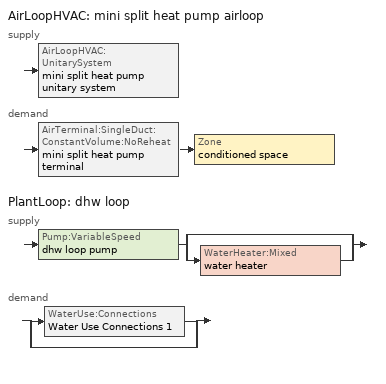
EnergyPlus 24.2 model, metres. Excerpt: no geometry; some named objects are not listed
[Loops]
AirLoopHVAC 'mini split heat pump airloop'
 supply: AirLoopHVAC:UnitarySystem 'mini split heat pump unitary system'
 demand: AirTerminal:SingleDuct:ConstantVolume:NoReheat 'mini split heat pump terminal' > Zone 'conditioned space'
PlantLoop 'dhw loop'
 supply: Pump:VariableSpeed 'dhw loop pump' > split
  | bypass
  | WaterHeater:Mixed 'water heater'
 demand: split
  | WaterUse:Connections 'Water Use Connections 1'
  | bypass
[ZoneControl:Thermostat]
conditioned space Thermostat: Zone or ZoneList=conditioned space; Control Type Schedule=conditioned space Thermostat Schedule; Control 1=conditioned space temperature setpoint; Temperature Difference Between Cutout And Setpoint {deltaC}=0
[ThermostatSetpoint:DualSetpoint]
conditioned space temperature setpoint: Heating Setpoint Temperature Schedule=heating setpoint; Cooling Setpoint Temperature Schedule=cooling setpoint
[AirLoopHVAC:UnitarySystem] Control Type=Load; Controlling Zone or Thermostat Location=conditioned space; Dehumidification Control Type=None; Availability Schedule=Always On Discrete; Fan Placement=BlowThrough; DX Heating Coil Sizing Ratio=1; Use DOAS DX Cooling Coil=No; Minimum Supply Air Temperature {C}=2; Latent Load Control=SensibleOnlyLoadControl; Heating Supply Air Flow Rate Method=SupplyAirFlowRate; No Load Supply Air Flow Rate Method=SupplyAirFlowRate; No Load Supply Air Flow Rate {m3/s}=0; No Load Supply Air Flow Rate Control Set To Low Speed=Yes; Maximum Supply Air Temperature {C}=48.8889; Maximum Outdoor Dry-Bulb Temperature for Supplemental Heater Operation {C}=21; Ancillary On-Cycle Electric Power {W}=0; Ancillary Off-Cycle Electric Power {W}=0
Name | Supply Fan | Supply Air Fan Operating Mode Schedule | Heating Coil | Cooling Supply Air Flow Rate Method | Heating Supply Air Flow Rate {m3/s} | Cooling Coil | Cooling Supply Air Flow Rate {m3/s} | Design Specification Multispeed Object
unit heater unitary system | unit heater supply fan | unit heater auto fan schedule | unit heater htg coil | None | 0.00141584
mini split heat pump unitary system | mini split heat pump supply fan | mini split heat pump auto fan schedule | mini split heat pump htg coil | SupplyAirFlowRate | 0.284584 | mini split heat pump clg coil | 0.284584 | Unitary System Performance Multispeed 1
[Fan:SystemModel] Availability Schedule=Always On Discrete; Speed Control Method=Discrete; Electric Power Minimum Flow Rate Fraction=0.2; Design Pressure Rise {Pa}=500; Motor Efficiency=1; Motor In Air Stream Fraction=1; Design Electric Power Consumption {W}=Autosize; Design Power Sizing Method=PowerPerFlow; Electric Power Per Unit Flow Rate Per Unit Pressure {W/((m3/s)-Pa)}=1.66667; Fan Total Efficiency=0.7; Motor Loss Radiative Fraction=0
Name | Design Maximum Air Flow Rate {m3/s} | Electric Power Per Unit Flow Rate {W/(m3/s)} | Number of Speeds | Speed Flow Fraction 1 | Speed Electric Power Fraction 1 | Speed Flow Fraction 2 | Speed Electric Power Fraction 2 | Speed Flow Fraction 3 | Speed Electric Power Fraction 3 | Speed Flow Fraction 4 | Speed Electric Power Fraction 4
unit heater supply fan | 0.00141584 | 28251.7 | 1 | 1 | 1
mini split heat pump supply fan | 0.350473 | 148.322 | 4 | 0.20706 | 0.00888 | 0.252 | 0.016 | 0.812 | 0.53539 | 1 | 1
[Coil:Heating:Fuel]
unit heater htg coil: Availability Schedule=Always On Discrete; Fuel Type=OtherFuel1; Burner Efficiency=0.3; Nominal Capacity {W}=0.293071; On Cycle Parasitic Electric Load {W}=0; Off Cycle Parasitic Fuel Load {W}=0
[ZoneHVAC:Baseboard:Convective:Electric]
electric baseboard: Availability Schedule=Always On Discrete; Heating Design Capacity {W}=7241.79; Efficiency=1
[AirTerminal:SingleDuct:ConstantVolume:NoReheat]
mini split heat pump terminal: Availability Schedule=Always On Discrete; Maximum Air Flow Rate {m3/s}=0.284584
[Zone equipment]
conditioned space: unit heater unitary system, electric baseboard, mini split heat pump terminal
[AirLoopHVAC]
mini split heat pump airloop: Design Supply Air Flow Rate {m3/s}=0.284584; Design Return Air Flow Fraction of Supply Air Flow=1
[Sizing:System]
mini split heat pump airloop: Type of Load to Size On=Sensible; Design Outdoor Air Flow Rate {m3/s}=Autosize; Central Heating Maximum System Air Flow Ratio=0.3; Preheat Design Temperature {C}=7; Preheat Design Humidity Ratio {kgWater/kgDryAir}=0.008; Precool Design Temperature {C}=12.8; Precool Design Humidity Ratio {kgWater/kgDryAir}=0.008; Central Cooling Design Supply Air Temperature {C}=12.8; Central Heating Design Supply Air Temperature {C}=16.7; Type of Zone Sum to Use=NonCoincident; 100% Outdoor Air in Cooling=Yes; 100% Outdoor Air in Heating=Yes; Central Cooling Design Supply Air Humidity Ratio {kgWater/kgDryAir}=0.0085; Central Heating Design Supply Air Humidity Ratio {kgWater/kgDryAir}=0.008; Cooling Supply Air Flow Rate Method=DesignDay; Cooling Supply Air Flow Rate {m3/s}=0; Cooling Supply Air Flow Rate Per Floor Area {m3/s-m2}=0.00996765; Cooling Fraction of Autosized Cooling Supply Air Flow Rate=1; Cooling Supply Air Flow Rate Per Unit Cooling Capacity {m3/s-W}=3.94755e-05; Heating Supply Air Flow Rate Method=DesignDay; Heating Supply Air Flow Rate {m3/s}=0; Heating Supply Air Flow Rate Per Floor Area {m3/s-m2}=0.00996765; Heating Fraction of Autosized Heating Supply Air Flow Rate=1; Heating Fraction of Autosized Cooling Supply Air Flow Rate=1; Heating Supply Air Flow Rate Per Unit Heating Capacity {m3/s-W}=3.15882e-05; System Outdoor Air Method=ZoneSum; Zone Maximum Outdoor Air Fraction=1; Cooling Design Capacity Method=CoolingDesignCapacity; Cooling Design Capacity {W}=Autosize; Cooling Design Capacity Per Floor Area {W/m2}=234.7; Fraction of Autosized Cooling Design Capacity=1; Heating Design Capacity Method=HeatingDesignCapacity; Heating Design Capacity {W}=Autosize; Heating Design Capacity Per Floor Area {W/m2}=157; Fraction of Autosized Heating Design Capacity=1; Central Cooling Capacity Control Method=OnOff; Occupant Diversity=Autosize
[AvailabilityManager:Scheduled]
mini split heat pump airloop Availability Manager: Schedule=Always On Discrete
[Coil:Heating:DX:MultiSpeed]
mini split heat pump htg coil: Availability Schedule=Always On Discrete; Minimum Outdoor Dry-Bulb Temperature for Compressor Operation {C}=-28.8889; Crankcase Heater Capacity {W}=50; Maximum Outdoor Dry-Bulb Temperature for Crankcase Heater Operation {C}=10; Defrost Energy Input Ratio Function of Temperature Curve=Defrosteir; Maximum Outdoor Dry-Bulb Temperature for Defrost Operation {C}=4.44444; Defrost Strategy=ReverseCycle; Defrost Control=Timed; Defrost Time Period Fraction=0.058333; Resistive Defrost Heater Capacity {W}=AutoSize; Apply Part Load Fraction to Speeds Greater than 1=No; Fuel Type=Electricity; Region number for Calculating HSPF=4; Number of Speeds=2; Speed Gross Rated Heating Capacity 1 {W}=1644; Speed Gross Rated Heating COP 1 {W/W}=5.07554; Speed Rated Air Flow Rate 1 {m3/s}=0.0882919; Speed Rated Supply Air Fan Power Per Volume Flow Rate 2017 1 {W/(m3/s)}=773.3; Speed Rated Supply Air Fan Power Per Volume Flow Rate 2023 1 {W/(m3/s)}=934.4; Speed Heating Capacity Function of Temperature Curve Name 1=Heat-CAP-fT1; Speed Heating Capacity Function of Flow Fraction Curve Name 1=Heat-CAP-fFF1; Speed Energy Input Ratio Function of Temperature Curve Name 1=Heat-EIR-fT1; Speed Energy Input Ratio Function of Flow Fraction Curve Name 1=Heat-EIR-fFF1; Speed Part Load Fraction Correlation Curve Name 1=Heat-PLF-fPLR1; Speed Rated Waste Heat Fraction of Power Input 1=0.2; Speed Waste Heat Function of Temperature Curve Name 1=ConstantBiquadratic 1; Speed Gross Rated Heating Capacity 2 {W}=6475.14; Speed Gross Rated Heating COP 2 {W/W}=3.73142; Speed Rated Air Flow Rate 2 {m3/s}=0.350364; Speed Rated Supply Air Fan Power Per Volume Flow Rate 2017 2 {W/(m3/s)}=773.3; Speed Rated Supply Air Fan Power Per Volume Flow Rate 2023 2 {W/(m3/s)}=934.4; Speed Heating Capacity Function of Temperature Curve Name 2=Heat-CAP-fT2; Speed Heating Capacity Function of Flow Fraction Curve Name 2=Heat-CAP-fFF2; Speed Energy Input Ratio Function of Temperature Curve Name 2=Heat-EIR-fT2; Speed Energy Input Ratio Function of Flow Fraction Curve Name 2=Heat-EIR-fFF2; Speed Part Load Fraction Correlation Curve Name 2=Heat-PLF-fPLR2; Speed Rated Waste Heat Fraction of Power Input 2=0.2; Speed Waste Heat Function of Temperature Curve Name 2=ConstantBiquadratic 1
[Coil:Cooling:DX:MultiSpeed]
mini split heat pump clg coil: Availability Schedule=Always On Discrete; Condenser Type=AirCooled; Minimum Outdoor Dry-Bulb Temperature for Compressor Operation {C}=-25; Apply Part Load Fraction to Speeds Greater than 1=No; Apply Latent Degradation to Speeds Greater than 1=No; Crankcase Heater Capacity {W}=50; Maximum Outdoor Dry-Bulb Temperature for Crankcase Heater Operation {C}=10; Basin Heater Capacity {W/K}=0; Basin Heater Setpoint Temperature {C}=2; Fuel Type=Electricity; Number of Speeds=2; Speed Gross Rated Total Cooling Capacity 1 {W}=1351.96; Speed Gross Rated Sensible Heat Ratio 1=0.806404; Speed Gross Rated Cooling COP 1 {W/W}=4.81333; Speed Rated Air Flow Rate 1 {m3/s}=0.0725462; Speed Rated Evaporator Fan Power Per Volume Flow Rate 2017 1 {W/(m3/s)}=773.3; Speed Rated Evaporator Fan Power Per Volume Flow Rate 2023 1 {W/(m3/s)}=934.4; Speed Total Cooling Capacity Function of Temperature Curve Name 1=Cool-CAP-fT1; Speed Total Cooling Capacity Function of Flow Fraction Curve Name 1=Cool-CAP-fFF1; Speed Energy Input Ratio Function of Temperature Curve Name 1=Cool-EIR-fT1; Speed Energy Input Ratio Function of Flow Fraction Curve Name 1=Cool-EIR-fFF1; Speed Part Load Fraction Correlation Curve Name 1=Cool-PLF-fPLR1; Speed Nominal Time for Condensate Removal to Begin 1 {s}=1000; Speed Ratio of Initial Moisture Evaporation Rate and Steady State Latent Capacity 1=1.5; Speed Maximum Cycling Rate 1 {cycles/hr}=3; Speed Latent Capacity Time Constant 1 {s}=45; Speed Rated Waste Heat Fraction of Power Input 1=0.2; Speed Waste Heat Function of Temperature Curve Name 1=ConstantBiquadratic; Speed Evaporative Condenser Effectiveness 1=0.9; Speed Evaporative Condenser Air Flow Rate 1 {m3/s}=AutoSize; Speed Rated Evaporative Condenser Pump Power Consumption 1 {W}=AutoSize; Speed Gross Rated Total Cooling Capacity 2 {W}=5327.81; Speed Gross Rated Sensible Heat Ratio 2=0.759942; Speed Gross Rated Cooling COP 2 {W/W}=3.40745; Speed Rated Air Flow Rate 2 {m3/s}=0.284495; Speed Rated Evaporator Fan Power Per Volume Flow Rate 2017 2 {W/(m3/s)}=773.3; Speed Rated Evaporator Fan Power Per Volume Flow Rate 2023 2 {W/(m3/s)}=934.4; Speed Total Cooling Capacity Function of Temperature Curve Name 2=Cool-CAP-fT2; Speed Total Cooling Capacity Function of Flow Fraction Curve Name 2=Cool-CAP-fFF2; Speed Energy Input Ratio Function of Temperature Curve Name 2=Cool-EIR-fT2; Speed Energy Input Ratio Function of Flow Fraction Curve Name 2=Cool-EIR-fFF2; Speed Part Load Fraction Correlation Curve Name 2=Cool-PLF-fPLR2; Speed Nominal Time for Condensate Removal to Begin 2 {s}=1000; Speed Ratio of Initial Moisture Evaporation Rate and Steady State Latent Capacity 2=1.5; Speed Maximum Cycling Rate 2 {cycles/hr}=3; Speed Latent Capacity Time Constant 2 {s}=45; Speed Rated Waste Heat Fraction of Power Input 2=0.2; Speed Waste Heat Function of Temperature Curve Name 2=ConstantBiquadratic; Speed Evaporative Condenser Effectiveness 2=0.9; Speed Evaporative Condenser Air Flow Rate 2 {m3/s}=AutoSize; Speed Rated Evaporative Condenser Pump Power Consumption 2 {W}=AutoSize
[UnitarySystemPerformance:Multispeed]
Unitary System Performance Multispeed 1: Number of Speeds for Heating=2; Number of Speeds for Cooling=2; Single Mode Operation=No; No Load Supply Air Flow Rate Ratio=1; Heating Speed Supply Air Flow Ratio 1=0.310345; Cooling Speed Supply Air Flow Ratio 1=0.255; Heating Speed Supply Air Flow Ratio 2=1.23153; Cooling Speed Supply Air Flow Ratio 2=1
[PlantLoop]
dhw loop: Fluid Type=Water; Plant Equipment Operation Scheme=dhw loop Operation Schemes; Maximum Loop Temperature {C}=100; Minimum Loop Temperature {C}=0; Maximum Loop Flow Rate {m3/s}=0.01; Minimum Loop Flow Rate {m3/s}=0; Plant Loop Volume {m3}=0.003; Load Distribution Scheme=Optimal; Plant Loop Demand Calculation Scheme=SingleSetpoint; Common Pipe Simulation=None
[Sizing:Plant]
dhw loop: Loop Type=Heating; Design Loop Exit Temperature {C}=56; Loop Design Temperature Difference {deltaC}=5.55556; Sizing Option=NonCoincident; Zone Timesteps in Averaging Window=1; Coincident Sizing Factor Mode=None
[Pump:VariableSpeed]
dhw loop pump: Design Maximum Flow Rate {m3/s}=0.01; Design Pump Head {Pa}=1; Design Power Consumption {W}=0; Motor Efficiency=0.85; Fraction of Motor Inefficiencies to Fluid Stream=0; Coefficient 1 of the Part Load Performance Curve=0; Coefficient 2 of the Part Load Performance Curve=1; Coefficient 3 of the Part Load Performance Curve=0; Coefficient 4 of the Part Load Performance Curve=0; Design Minimum Flow Rate {m3/s}=0; Pump Control Type=Intermittent; Skin Loss Radiative Fraction=0.5; Design Power Sizing Method=PowerPerFlowPerPressure; Design Electric Power per Unit Flow Rate {W/(m3/s)}=348701.1; Design Shaft Power per Unit Flow Rate per Unit Head {W/((m3/s)-Pa)}=1.28205; Design Minimum Flow Rate Fraction=0
[WaterHeater:Mixed]
water heater: Tank Volume {m3}=0.170344; Setpoint Temperature Schedule=water heater setpoint; Deadband Temperature Difference {deltaC}=2; Maximum Temperature Limit {C}=99; Heater Control Type=Cycle; Heater Maximum Capacity {W}=5500.06; Heater Minimum Capacity {W}=0; Heater Ignition Minimum Flow Rate {m3/s}=0; Heater Ignition Delay {s}=0; Heater Fuel Type=Electricity; Heater Thermal Efficiency=1; Off Cycle Parasitic Fuel Consumption Rate {W}=0; Off Cycle Parasitic Fuel Type=Electricity; Off Cycle Parasitic Heat Fraction to Tank=0; On Cycle Parasitic Fuel Consumption Rate {W}=0; On Cycle Parasitic Fuel Type=Electricity; On Cycle Parasitic Heat Fraction to Tank=0; Ambient Temperature Indicator=Zone; Ambient Temperature Zone=conditioned space; Off Cycle Loss Coefficient to Ambient Temperature {W/K}=2.93714; Off Cycle Loss Fraction to Zone=1; On Cycle Loss Coefficient to Ambient Temperature {W/K}=2.93714; On Cycle Loss Fraction to Zone=1; Use Side Effectiveness=1; Source Side Effectiveness=1; Use Side Design Flow Rate {m3/s}=Autosize; Source Side Design Flow Rate {m3/s}=Autosize; Indirect Water Heating Recovery Time {hr}=1.5; Source Side Flow Control Mode=IndirectHeatPrimarySetpoint
[WaterHeater:Sizing]
water heater: Design Mode=PeakDraw; Time Storage Can Meet Peak Draw {hr}=0.538503; Time for Tank Recovery {hr}=0; Nominal Tank Volume for Autosizing Plant Connections {m3}=1
[SetpointManager:Scheduled]
Setpoint Manager Scheduled 1: Control Variable=Temperature; Schedule=dhw temp
[WaterUse:Connections]
Water Use Connections 1: Drain Water Heat Exchanger Type=None; Drain Water Heat Exchanger Destination=Plant; Water Use Equipment Name 1=dhw fixtures; Water Use Equipment Name 2=dhw distribution waste; Water Use Equipment Name 3=clothes washer; Water Use Equipment Name 4=dishwasher
[WaterUse:Equipment]
Name | Peak Flow Rate {m3/s} | Flow Rate Fraction Schedule | Target Temperature Schedule
dhw fixtures | 9.61811e-07 | dhw fixtures schedule | mixed water temperature schedule
dhw distribution waste | 2.9158e-07 | dhw fixtures schedule | mixed water temperature schedule
clothes washer | 9.69919e-07 | clothes washer schedule
dishwasher | 2.90872e-07 | dishwasher schedule
[PlantEquipmentOperationSchemes]
dhw loop Operation Schemes: Control Scheme Object Type 1=PlantEquipmentOperation:HeatingLoad; Control Scheme Name 1=dhw loop Heating Operation Scheme; Control Scheme Schedule Name 1=Always On Discrete
[PlantEquipmentOperation:HeatingLoad]
dhw loop Heating Operation Scheme: Load Range Lower Limit 1 {W}=0; Load Range Upper Limit 1 {W}=1000000000; Range Equipment List Name 1=dhw loop Heating Equipment List
[PlantEquipmentList]
dhw loop Heating Equipment List: WaterHeater:Mixed, water heater
[EnergyManagementSystem:GlobalVariable]
infil_program_Qfan
infil_program_Qinf
mini_split_heat_pump_airloop_Fan_RTF
natural_vent_program_Qnv
natural_vent_program_Qwhf
[EnergyManagementSystem:InternalVariable]
mini_split_heat_pump_airloop_max_sup_fan_mfr: Internal Data Index Key=mini split heat pump supply fan; Internal Data Type=Fan Maximum Mass Flow Rate
[EnergyManagementSystem:Sensor]
Name | Output:Variable or Output:Meter Index Key | Output:Variable or Output:Meter
airflow_gain | infil flow | Infiltration Sensible Heat Gain Energy
airflow_gain_1 | natural vent flow | Infiltration Sensible Heat Gain Energy
airflow_gain_2 | whole house fan flow | Infiltration Sensible Heat Gain Energy
airflow_loss | infil flow | Infiltration Sensible Heat Loss Energy
airflow_loss_1 | natural vent flow | Infiltration Sensible Heat Loss Energy
airflow_loss_2 | whole house fan flow | Infiltration Sensible Heat Loss Energy
clg_load_cond |  | Cooling:EnergyTransfer:Zone:CONDITIONED SPACE
clg_sp_s; clg_sp_s_1 | cooling setpoint | Schedule Value
clothes_dryer_exhaust_0_sch_s | clothes dryer exhaust 0 schedule | Schedule Value
conditioned_space_clg_unmet_s | conditioned space | Zone Cooling Setpoint Not Met Time
conditioned_space_htg_unmet_s | conditioned space | Zone Heating Setpoint Not Met Time
cool_season | cooling season schedule | Schedule Value
dhw_loss | water heater | Water Heater Heat Loss Energy
dhw_rtf | water heater | Water Heater Runtime Fraction
fridge_tin_s; tin_s; tin_s_1 | conditioned space | Zone Mean Air Temperature
htg_load_cond |  | Heating:EnergyTransfer:Zone:CONDITIONED SPACE
htg_sp_s; htg_sp_s_1 | heating setpoint | Schedule Value
ig_ee_conv | clothes dryer | Electric Equipment Convective Heating Energy
ig_ee_conv_1 | clothes washer | Electric Equipment Convective Heating Energy
ig_ee_conv_2 | cooking range | Electric Equipment Convective Heating Energy
ig_ee_conv_3 | dishwasher | Electric Equipment Convective Heating Energy
ig_ee_conv_4 | fridge | Electric Equipment Convective Heating Energy
ig_ee_conv_5 | misc plug loads | Electric Equipment Convective Heating Energy
ig_ee_conv_6 | whole house fan | Electric Equipment Convective Heating Energy
ig_ee_rad | clothes dryer | Electric Equipment Radiant Heating Energy
ig_ee_rad_1 | clothes washer | Electric Equipment Radiant Heating Energy
ig_ee_rad_2 | cooking range | Electric Equipment Radiant Heating Energy
ig_ee_rad_3 | dishwasher | Electric Equipment Radiant Heating Energy
ig_ee_rad_4 | fridge | Electric Equipment Radiant Heating Energy
ig_ee_rad_5 | misc plug loads | Electric Equipment Radiant Heating Energy
ig_ee_rad_6 | whole house fan | Electric Equipment Radiant Heating Energy
ig_lgt_conv | interior lighting | Lights Convective Heating Energy
ig_lgt_rad | interior lighting | Lights Radiant Heating Energy
ig_lgt_vis | interior lighting | Lights Visible Radiation Heating Energy
ig_oe_conv | clothes dryer 1 | Other Equipment Convective Heating Energy
ig_oe_conv_1 | cooking range 1 | Other Equipment Convective Heating Energy
ig_oe_conv_2 | general water use latent | Other Equipment Convective Heating Energy
ig_oe_conv_3 | general water use sensible | Other Equipment Convective Heating Energy
ig_oe_conv_4 | water heater energy adjustment1 | Other Equipment Convective Heating Energy
ig_oe_rad | clothes dryer 1 | Other Equipment Radiant Heating Energy
ig_oe_rad_1 | cooking range 1 | Other Equipment Radiant Heating Energy
ig_oe_rad_2 | general water use latent | Other Equipment Radiant Heating Energy
ig_oe_rad_3 | general water use sensible | Other Equipment Radiant Heating Energy
ig_oe_rad_4 | water heater energy adjustment1 | Other Equipment Radiant Heating Energy
ig_ppl_conv | occupants | People Convective Heating Energy
ig_ppl_rad | occupants | People Radiant Heating Energy
im_conv | furniture mass conditioned space 1 | Surface Inside Face Convection Heat Gain Energy
im_conv_1 | partition wall mass | Surface Inside Face Convection Heat Gain Energy
im_ig | furniture mass conditioned space 1 | Surface Inside Face Internal Gains Radiation Heat Gain Energy
im_ig_1 | partition wall mass | Surface Inside Face Internal Gains Radiation Heat Gain Energy
im_lgt | furniture mass conditioned space 1 | Surface Inside Face Lights Radiation Heat Gain Energy
im_lgt_1 | partition wall mass | Surface Inside Face Lights Radiation Heat Gain Energy
im_sol | furniture mass conditioned space 1 | Surface Inside Face Solar Radiation Heat Gain Energy
im_sol_1 | partition wall mass | Surface Inside Face Solar Radiation Heat Gain Energy
im_surf | furniture mass conditioned space 1 | Surface Inside Face Net Surface Thermal Radiation Heat Gain Energy
im_surf_1 | partition wall mass | Surface Inside Face Net Surface Thermal Radiation Heat Gain Energy
mech_vent_bath_fan_0_sch_s | mech vent bath fan 0 schedule | Schedule Value
mech_vent_range_fan_0_sch_s | mech vent range fan 0 schedule | Schedule Value
mini_split_heat_pump_airloop_Fan_RTF_s | mini split heat pump supply fan | Fan Runtime Fraction Speed 1
mini_split_heat_pump_airloop_Fan_RTF_s_1 | mini split heat pump supply fan | Fan Runtime Fraction Speed 2
mini_split_heat_pump_airloop_Fan_RTF_s_2 | mini split heat pump supply fan | Fan Runtime Fraction Speed 3
mini_split_heat_pump_airloop_Fan_RTF_s_3 | mini split heat pump supply fan | Fan Runtime Fraction Speed 4
mini_split_heat_pump_clg_coil_s | mini split heat pump clg coil | Cooling Coil Total Cooling Energy
mini_split_heat_pump_htg_coil_s | mini split heat pump htg coil | Heating Coil Heating Energy
mini_split_heat_pump_supply_fan_s | mini split heat pump supply fan | Fan Electricity Energy
mv_conv | mech vent bath fan 0 | Electric Equipment Convective Heating Energy
mv_conv_1 | mech vent house fan | Electric Equipment Convective Heating Energy
mv_conv_2 | mech vent house fan cfis | Electric Equipment Convective Heating Energy
mv_conv_3 | mech vent range fan 0 | Electric Equipment Convective Heating Energy
mv_conv_4 | mech vent house fan latent load | Other Equipment Convective Heating Energy
mv_conv_5 | mech vent house fan sensible load | Other Equipment Convective Heating Energy
mv_rad | mech vent bath fan 0 | Electric Equipment Radiant Heating Energy
mv_rad_1 | mech vent house fan | Electric Equipment Radiant Heating Energy
mv_rad_2 | mech vent house fan cfis | Electric Equipment Radiant Heating Energy
mv_rad_3 | mech vent range fan 0 | Electric Equipment Radiant Heating Energy
mv_rad_4 | mech vent house fan latent load | Other Equipment Radiant Heating Energy
mv_rad_5 | mech vent house fan sensible load | Other Equipment Radiant Heating Energy
natural_vent_s | natural vent schedule | Schedule Value
out_pb_s |  | Site Outdoor Air Barometric Pressure
out_wt_s |  | Site Outdoor Air Humidity Ratio
site_vw_s |  | Site Wind Speed
ss_back_out | Window1 | Surface Window Shortwave from Zone Back Out Window Heat Transfer Rate
ss_back_out_1 | Window3 | Surface Window Shortwave from Zone Back Out Window Heat Transfer Rate
ss_back_out_2 | Window4 | Surface Window Shortwave from Zone Back Out Window Heat Transfer Rate
ss_back_out_3 | Window6 | Surface Window Shortwave from Zone Back Out Window Heat Transfer Rate
ss_conv | Door1 | Surface Inside Face Convection Heat Gain Energy
ss_conv_1 | Window1 | Surface Inside Face Convection Heat Gain Energy
ss_conv_2 | Window3 | Surface Inside Face Convection Heat Gain Energy
ss_conv_3 | Window4 | Surface Inside Face Convection Heat Gain Energy
ss_conv_4 | Window6 | Surface Inside Face Convection Heat Gain Energy
ss_ig | Door1 | Surface Inside Face Internal Gains Radiation Heat Gain Energy
ss_ig_1 | Window1 | Surface Inside Face Internal Gains Radiation Heat Gain Energy
ss_ig_2 | Window3 | Surface Inside Face Internal Gains Radiation Heat Gain Energy
ss_ig_3 | Window4 | Surface Inside Face Internal Gains Radiation Heat Gain Energy
ss_ig_4 | Window6 | Surface Inside Face Internal Gains Radiation Heat Gain Energy
ss_lgt | Door1 | Surface Inside Face Lights Radiation Heat Gain Energy
ss_sol | Door1 | Surface Inside Face Solar Radiation Heat Gain Energy
ss_surf | Door1 | Surface Inside Face Net Surface Thermal Radiation Heat Gain Energy
ss_surf_1 | Window1 | Surface Inside Face Net Surface Thermal Radiation Heat Gain Energy
ss_surf_2 | Window3 | Surface Inside Face Net Surface Thermal Radiation Heat Gain Energy
ss_surf_3 | Window4 | Surface Inside Face Net Surface Thermal Radiation Heat Gain Energy
ss_surf_4 | Window6 | Surface Inside Face Net Surface Thermal Radiation Heat Gain Energy
ss_trans_in | Window1 | Surface Window Transmitted Solar Radiation Rate
ss_trans_in_1 | Window3 | Surface Window Transmitted Solar Radiation Rate
ss_trans_in_2 | Window4 | Surface Window Transmitted Solar Radiation Rate
ss_trans_in_3 | Window6 | Surface Window Transmitted Solar Radiation Rate
ss_trans_out | Window1 | Surface Inside Face Initial Transmitted Diffuse Transmitted Out Window Solar Radiation Rate
ss_trans_out_1 | Window3 | Surface Inside Face Initial Transmitted Diffuse Transmitted Out Window Solar Radiation Rate
ss_trans_out_2 | Window4 | Surface Inside Face Initial Transmitted Diffuse Transmitted Out Window Solar Radiation Rate
ss_trans_out_3 | Window6 | Surface Inside Face Initial Transmitted Diffuse Transmitted Out Window Solar Radiation Rate
s_conv | Floor1 | Surface Inside Face Convection Heat Gain Energy
s_conv_1 | Floor2 | Surface Inside Face Convection Heat Gain Energy
s_conv_2 | inferred conditioned ceiling | Surface Inside Face Convection Heat Gain Energy
s_conv_3 | inferred conditioned floor | Surface Inside Face Convection Heat Gain Energy
s_conv_4 | Wall1:0 | Surface Inside Face Convection Heat Gain Energy
s_conv_5 | Wall1:180 | Surface Inside Face Convection Heat Gain Energy
s_conv_6 | Wall1:270 | Surface Inside Face Convection Heat Gain Energy
s_conv_7 | Wall1:90 | Surface Inside Face Convection Heat Gain Energy
s_ig | Floor1 | Surface Inside Face Internal Gains Radiation Heat Gain Energy
s_ig_1 | Floor2 | Surface Inside Face Internal Gains Radiation Heat Gain Energy
s_ig_2 | inferred conditioned ceiling | Surface Inside Face Internal Gains Radiation Heat Gain Energy
s_ig_3 | inferred conditioned floor | Surface Inside Face Internal Gains Radiation Heat Gain Energy
s_ig_4 | Wall1:0 | Surface Inside Face Internal Gains Radiation Heat Gain Energy
s_ig_5 | Wall1:180 | Surface Inside Face Internal Gains Radiation Heat Gain Energy
s_ig_6 | Wall1:270 | Surface Inside Face Internal Gains Radiation Heat Gain Energy
s_ig_7 | Wall1:90 | Surface Inside Face Internal Gains Radiation Heat Gain Energy
s_lgt | Floor1 | Surface Inside Face Lights Radiation Heat Gain Energy
s_lgt_1 | Floor2 | Surface Inside Face Lights Radiation Heat Gain Energy
s_lgt_2 | inferred conditioned ceiling | Surface Inside Face Lights Radiation Heat Gain Energy
s_lgt_3 | inferred conditioned floor | Surface Inside Face Lights Radiation Heat Gain Energy
s_lgt_4 | Wall1:0 | Surface Inside Face Lights Radiation Heat Gain Energy
s_lgt_5 | Wall1:180 | Surface Inside Face Lights Radiation Heat Gain Energy
s_lgt_6 | Wall1:270 | Surface Inside Face Lights Radiation Heat Gain Energy
s_lgt_7 | Wall1:90 | Surface Inside Face Lights Radiation Heat Gain Energy
s_sol | Floor1 | Surface Inside Face Solar Radiation Heat Gain Energy
s_sol_1 | Floor2 | Surface Inside Face Solar Radiation Heat Gain Energy
s_sol_2 | inferred conditioned ceiling | Surface Inside Face Solar Radiation Heat Gain Energy
s_sol_3 | inferred conditioned floor | Surface Inside Face Solar Radiation Heat Gain Energy
s_sol_4 | Wall1:0 | Surface Inside Face Solar Radiation Heat Gain Energy
s_sol_5 | Wall1:180 | Surface Inside Face Solar Radiation Heat Gain Energy
s_sol_6 | Wall1:270 | Surface Inside Face Solar Radiation Heat Gain Energy
s_sol_7 | Wall1:90 | Surface Inside Face Solar Radiation Heat Gain Energy
s_surf | Floor1 | Surface Inside Face Net Surface Thermal Radiation Heat Gain Energy
s_surf_1 | Floor2 | Surface Inside Face Net Surface Thermal Radiation Heat Gain Energy
s_surf_2 | inferred conditioned ceiling | Surface Inside Face Net Surface Thermal Radiation Heat Gain Energy
s_surf_3 | inferred conditioned floor | Surface Inside Face Net Surface Thermal Radiation Heat Gain Energy
s_surf_4 | Wall1:0 | Surface Inside Face Net Surface Thermal Radiation Heat Gain Energy
s_surf_5 | Wall1:180 | Surface Inside Face Net Surface Thermal Radiation Heat Gain Energy
s_surf_6 | Wall1:270 | Surface Inside Face Net Surface Thermal Radiation Heat Gain Energy
s_surf_7 | Wall1:90 | Surface Inside Face Net Surface Thermal Radiation Heat Gain Energy
tout_db; tout_db_1 | Environment | Site Outdoor Air Drybulb Temperature
tout_s | conditioned space | Zone Outdoor Air Drybulb Temperature
unit_heater_htg_coil_s | unit heater htg coil | Heating Coil Heating Energy
unit_heater_supply_fan_s | unit heater supply fan | Fan Electricity Energy
water_heater_energy | water heater | Water Heater Electricity Rate
water_heater_off_cycle_parasitic | water heater | Water Heater Off Cycle Parasitic Electricity Rate
water_heater_on_cycle_parasitic | water heater | Water Heater On Cycle Parasitic Electricity Rate
win_s | conditioned space | Zone Air Humidity Ratio
[EnergyManagementSystem:Actuator]
Name | Actuated Component Unique | Actuated Component Type | Actuated Component Control Type
fridge_schedule_act | fridge schedule | Schedule:Constant | Schedule Value
infil_flow_act | infil flow | Zone Infiltration | Air Exchange Flow Rate
mech_vent_house_fan_cfis_act | mech vent house fan cfis | ElectricEquipment | Electricity Rate
mech_vent_house_fan_latent_load_act | mech vent house fan latent load | OtherEquipment | Power Level
mech_vent_house_fan_sensible_load_act | mech vent house fan sensible load | OtherEquipment | Power Level
mini_split_heat_pump_supply_fan_pressure_rise_act | mini split heat pump supply fan | Fan | Fan Pressure Rise
mini_split_heat_pump_supply_fan_total_efficiency_act | mini split heat pump supply fan | Fan | Fan Total Efficiency
natural_vent_flow_act | natural vent flow | Zone Infiltration | Air Exchange Flow Rate
Sequential_Fraction_Schedule_2_act | Sequential Fraction Schedule 2 | Schedule:Constant | Schedule Value
water_heater_ec_adj_act | water heater energy adjustment1 | OtherEquipment | Power Level
whole_house_fan_act | whole house fan | ElectricEquipment | Electricity Rate
whole_house_fan_flow_act | whole house fan flow | Zone Infiltration | Air Exchange Flow Rate
whole_house_fan_mix_act | whole house fan mix | ZoneMixing | Air Exchange Flow Rate
[EnergyManagementSystem:Program]
component_loads_program: Set loads_htg_walls = 0; Set loads_htg_rim_joists = 0; Set loads_htg_foundation_walls = 0; Set loads_htg_floors = 0; Set loads_htg_slabs = 0; Set loads_htg_ceilings = 0; Set loads_htg_roofs = 0; Set loads_htg_windows_conduction = 0; Set loads_htg_windows_solar = 0; Set loads_htg_doors = 0; Set loads_htg_skylights_conduction = 0; Set loads_htg_skylights_solar = 0; Set loads_htg_internal_mass = 0; Set loads_htg_intgains = 0; Set loads_htg_lighting = 0; Set loads_htg_infil = 0; Set loads_htg_mechvent = 0; Set loads_htg_natvent = 0; Set loads_htg_whf = 0; Set loads_htg_ducts = 0; Set loads_clg_walls = 0; Set loads_clg_rim_joists = 0; Set loads_clg_foundation_walls = 0; Set loads_clg_floors = 0; Set loads_clg_slabs = 0; Set loads_clg_ceilings = 0; Set loads_clg_roofs = 0; Set loads_clg_windows_conduction = 0; Set loads_clg_windows_solar = 0; Set loads_clg_doors = 0; Set loads_clg_skylights_conduction = 0; Set loads_clg_skylights_solar = 0; Set loads_clg_internal_mass = 0; Set loads_clg_intgains = 0; Set loads_clg_lighting = 0; Set loads_clg_infil = 0; Set loads_clg_mechvent = 0; Set loads_clg_natvent = 0; Set loads_clg_whf = 0; Set loads_clg_ducts = 0; Set hr_walls = 0; Set hr_walls = hr_walls + s_conv_4 + s_ig_4 + s_sol_4 + s_lgt_4 + s_surf_4; Set hr_walls = hr_walls + s_conv_5 + s_ig_5 + s_sol_5 + s_lgt_5 + s_surf_5; Set hr_walls = hr_walls + s_conv_6 + s_ig_6 + s_sol_6 + s_lgt_6 + s_surf_6; Set hr_walls = hr_walls + s_conv_7 + s_ig_7 + s_sol_7 + s_lgt_7 + s_surf_7; Set hr_rim_joists = 0; Set hr_foundation_walls = 0; Set hr_floors = 0; Set hr_floors = hr_floors + s_conv_1 + s_ig_1 + s_sol_1 + s_lgt_1 + s_surf_1; Set hr_slabs = 0; Set hr_ceilings = 0; Set hr_ceilings = hr_ceilings + s_conv + s_ig + s_sol + s_lgt + s_surf; Set hr_roofs = 0; Set hr_windows_conduction = 0; Set hr_windows_conduction = hr_windows_conduction + ss_conv_1; Set hr_windows_conduction = hr_windows_conduction + ss_ig_1; Set hr_windows_conduction = hr_windows_conduction + ss_surf_1; Set hr_windows_conduction = hr_windows_conduction + ss_conv_2; Set hr_windows_conduction = hr_windows_conduction + ss_ig_2; Set hr_windows_conduction = hr_windows_conduction + ss_surf_2; Set hr_windows_conduction = hr_windows_conduction + ss_conv_3; Set hr_windows_conduction = hr_windows_conduction + ss_ig_3; Set hr_windows_conduction = hr_windows_conduction + ss_surf_3; Set hr_windows_conduction = hr_windows_conduction + ss_conv_4; Set hr_windows_conduction = hr_windows_conduction + ss_ig_4; Set hr_windows_conduction = hr_windows_conduction + ss_surf_4; Set hr_windows_solar = 0; Set hr_windows_solar = hr_windows_solar - ss_trans_in * ZoneTimestep * 3600 + ss_back_out * ZoneTimestep * 3600 + ss_trans_out * ZoneTimestep * 3600; Set hr_windows_solar = hr_windows_solar - ss_trans_in_1 * ZoneTimestep * 3600 + ss_back_out_1 * ZoneTimestep * 3600 + ss_trans_out_1 * ZoneTimestep * 3600; Set hr_windows_solar = hr_windows_solar - ss_trans_in_2 * ZoneTimestep * 3600 + ss_back_out_2 * ZoneTimestep * 3600 + ss_trans_out_2 * ZoneTimestep * 3600; Set hr_windows_solar = hr_windows_solar - ss_trans_in_3 * ZoneTimestep * 3600 + ss_back_out_3 * ZoneTimestep * 3600 + ss_trans_out_3 * ZoneTimestep * 3600; Set hr_doors = 0; Set hr_doors = hr_doors + ss_sol; Set hr_doors = hr_doors + ss_lgt; Set hr_doors = hr_doors + ss_conv; Set hr_doors = hr_doors + ss_ig; Set hr_doors = hr_doors + ss_surf; Set hr_skylights_conduction = 0; Set hr_skylights_solar = 0; Set hr_internal_mass = 0; Set hr_internal_mass = hr_internal_mass + s_conv_2 + s_ig_2 + s_sol_2 + s_lgt_2 + s_surf_2; Set hr_internal_mass = hr_internal_mass + s_conv_3 + s_ig_3 + s_sol_3 + s_lgt_3 + s_surf_3; Set hr_internal_mass = hr_internal_mass + im_conv + im_ig + im_sol + im_lgt + im_surf; Set hr_internal_mass = hr_internal_mass + im_conv_1 + im_ig_1 + im_sol_1 + im_lgt_1 + im_surf_1; Set hr_intgains = 0; Set hr_intgains = hr_intgains - ig_ee_conv - ig_ee_rad - ig_ee_conv_1 - ig_ee_rad_1 - ig_ee_conv_2 - ig_ee_rad_2 - ig_ee_conv_3 - ig_ee_rad_3 - ig_ee_conv_4 - ig_ee_rad_4 - ig_ee_conv_5 - ig_ee_rad_5 - ig_ee_conv_6 - ig_ee_rad_6 - ig_oe_conv - ig_oe_rad - ig_oe_conv_1 - ig_oe_rad_1 - ig_oe_conv_2 - ig_oe_rad_2 - ig_oe_conv_3 - ig_oe_rad_3 - ig_oe_conv_4 - ig_oe_rad_4 - ig_ppl_conv - ig_ppl_rad; Set hr_lighting = 0; Set hr_lighting = hr_lighting - ig_lgt_conv - ig_lgt_rad - ig_lgt_vis; Set hr_infil = 0; Set hr_infil = hr_infil - airflow_gain + airflow_loss; Set hr_natvent = 0; Set hr_natvent = hr_natvent - airflow_gain_1 + airflow_loss_1; Set hr_whf = 0; Set hr_whf = hr_whf - airflow_gain_2 + airflow_loss_2; Set hr_mechvent = 0; Set hr_mechvent = hr_mechvent - mv_conv - mv_rad - mv_conv_1 - mv_rad_1 - mv_conv_2 - mv_rad_2 - mv_conv_3 - mv_rad_3 - mv_conv_4 - mv_rad_4 - mv_conv_5 - mv_rad_5; Set hr_ducts = 0; Set hr_intgains = hr_intgains + dhw_loss * (1.0*(1-dhw_rtf) + 1.0*dhw_rtf); Set htg_mode = 0; Set clg_mode = 0; If (htg_load_cond > 0); Set htg_mode = 1.0; ElseIf (clg_load_cond > 0); Set clg_mode = 1.0; Else; Set htg_season = 0; Set clg_season = 0; If ((DayOfYear >= 1) && (DayOfYear <= 365)); Set clg_season = 1; EndIf; If ((DayOfYear >= 1) && (DayOfYear <= 365)); Set htg_season = 1; EndIf; If ((airflow_gain_1 <> 0) || (airflow_loss_1 <> 0)) && (clg_season == 1); Set clg_mode = 1.0; ElseIf ((airflow_gain_2 <> 0) || (airflow_loss_2 <> 0)) && (clg_season == 1); Set clg_mode = 1.0; Else; Set Tmid_setpoint = (htg_sp_s_1 + clg_sp_s_1) / 2; If (tin_s_1 > Tmid_setpoint) && (clg_season == 1); Set clg_mode = 1.0; ElseIf (tin_s_1 < Tmid_setpoint) && (htg_season == 1); Set htg_mode = 1.0; EndIf; EndIf; EndIf; Set loads_htg_walls = loads_htg_walls + (hr_walls * htg_mode * 1); Set loads_htg_rim_joists = loads_htg_rim_joists + (hr_rim_joists * htg_mode * 1); Set loads_htg_foundation_walls = loads_htg_foundation_walls + (hr_foundation_walls * htg_mode * 1); Set loads_htg_floors = loads_htg_floors + (hr_floors * htg_mode * 1); Set loads_htg_slabs = loads_htg_slabs + (hr_slabs * htg_mode * 1); Set loads_htg_ceilings = loads_htg_ceilings + (hr_ceilings * htg_mode * 1); Set loads_htg_roofs = loads_htg_roofs + (hr_roofs * htg_mode * 1); Set loads_htg_windows_conduction = loads_htg_windows_conduction + (hr_windows_conduction * htg_mode * 1); Set loads_htg_windows_solar = loads_htg_windows_solar + (hr_windows_solar * htg_mode * 1); Set loads_htg_doors = loads_htg_doors + (hr_doors * htg_mode * 1); Set loads_htg_skylights_conduction = loads_htg_skylights_conduction + (hr_skylights_conduction * htg_mode * 1); Set loads_htg_skylights_solar = loads_htg_skylights_solar + (hr_skylights_solar * htg_mode * 1); Set loads_htg_internal_mass = loads_htg_internal_mass + (hr_internal_mass * htg_mode * 1); Set loads_htg_intgains = loads_htg_intgains + (hr_intgains * htg_mode * 1); Set loads_htg_lighting = loads_htg_lighting + (hr_lighting * htg_mode * 1); Set loads_htg_infil = loads_htg_infil + (hr_infil * htg_mode * 1); Set loads_htg_mechvent = loads_htg_mechvent + (hr_mechvent * htg_mode * 1); Set loads_htg_natvent = loads_htg_natvent + (hr_natvent * htg_mode * 1); Set loads_htg_whf = loads_htg_whf + (hr_whf * htg_mode * 1); Set loads_htg_ducts = loads_htg_ducts + (hr_ducts * htg_mode * 1); Set loads_clg_walls = loads_clg_walls + (-hr_walls * clg_mode * 1); Set loads_clg_rim_joists = loads_clg_rim_joists + (-hr_rim_joists * clg_mode * 1); Set loads_clg_foundation_walls = loads_clg_foundation_walls + (-hr_foundation_walls * clg_mode * 1); Set loads_clg_floors = loads_clg_floors + (-hr_floors * clg_mode * 1); Set loads_clg_slabs = loads_clg_slabs + (-hr_slabs * clg_mode * 1); Set loads_clg_ceilings = loads_clg_ceilings + (-hr_ceilings * clg_mode * 1); Set loads_clg_roofs = loads_clg_roofs + (-hr_roofs * clg_mode * 1); Set loads_clg_windows_conduction = loads_clg_windows_conduction + (-hr_windows_conduction * clg_mode * 1); Set loads_clg_windows_solar = loads_clg_windows_solar + (-hr_windows_solar * clg_mode * 1); Set loads_clg_doors = loads_clg_doors + (-hr_doors * clg_mode * 1); Set loads_clg_skylights_conduction = loads_clg_skylights_conduction + (-hr_skylights_conduction * clg_mode * 1); Set loads_clg_skylights_solar = loads_clg_skylights_solar + (-hr_skylights_solar * clg_mode * 1); Set loads_clg_internal_mass = loads_clg_internal_mass + (-hr_internal_mass * clg_mode * 1); Set loads_clg_intgains = loads_clg_intgains + (-hr_intgains * clg_mode * 1); Set loads_clg_lighting = loads_clg_lighting + (-hr_lighting * clg_mode * 1); Set loads_clg_infil = loads_clg_infil + (-hr_infil * clg_mode * 1); Set loads_clg_mechvent = loads_clg_mechvent + (-hr_mechvent * clg_mode * 1); Set loads_clg_natvent = loads_clg_natvent + (-hr_natvent * clg_mode * 1); Set loads_clg_whf = loads_clg_whf + (-hr_whf * clg_mode * 1); Set loads_clg_ducts = loads_clg_ducts + (-hr_ducts * clg_mode * 1)
fridge_schedule_program: Set Tin = fridge_tin_s*(9.0/5.0)+32.0; Set fridge_schedule_act = 0; If (Hour == 0); Set fridge_schedule_act = (-0.487+0.019*Tin); ElseIf (Hour == 1); Set fridge_schedule_act = (-0.34+0.016*Tin); ElseIf (Hour == 2); Set fridge_schedule_act = (-0.37+0.017*Tin); ElseIf (Hour == 3); Set fridge_schedule_act = (-0.361+0.016*Tin); ElseIf (Hour == 4); Set fridge_schedule_act = (-0.515+0.018*Tin); ElseIf (Hour == 5); Set fridge_schedule_act = (-0.684+0.021*Tin); ElseIf (Hour == 6); Set fridge_schedule_act = (-0.471+0.019*Tin); ElseIf (Hour == 7); Set fridge_schedule_act = (-0.159+0.015*Tin); ElseIf (Hour == 8); Set fridge_schedule_act = (-0.079+0.015*Tin); ElseIf (Hour == 9); Set fridge_schedule_act = (-0.417+0.019*Tin); ElseIf (Hour == 10); Set fridge_schedule_act = (-0.411+0.018*Tin); ElseIf (Hour == 11); Set fridge_schedule_act = (-0.386+0.018*Tin); ElseIf (Hour == 12); Set fridge_schedule_act = (-0.24+0.016*Tin); ElseIf (Hour == 13); Set fridge_schedule_act = (-0.314+0.017*Tin); ElseIf (Hour == 14); Set fridge_schedule_act = (-0.16+0.015*Tin); ElseIf (Hour == 15); Set fridge_schedule_act = (-0.121+0.015*Tin); ElseIf (Hour == 16); Set fridge_schedule_act = (-0.469+0.02*Tin); ElseIf (Hour == 17); Set fridge_schedule_act = (-0.412+0.02*Tin); ElseIf (Hour == 18); Set fridge_schedule_act = (-0.091+0.017*Tin); ElseIf (Hour == 19); Set fridge_schedule_act = (0.077+0.014*Tin); ElseIf (Hour == 20); Set fridge_schedule_act = (-0.118+0.016*Tin); ElseIf (Hour == 21); Set fridge_schedule_act = (-0.247+0.017*Tin); ElseIf (Hour == 22); Set fridge_schedule_act = (-0.445+0.019*Tin); ElseIf (Hour == 23); Set fridge_schedule_act = (-0.544+0.02*Tin); EndIf
infil_program: Set p_m = 0.14; Set p_s = 0.22; Set s_m = 270; Set s_s = 370; Set z_m = 9.99744; Set z_s = 3.2648006041051696; Set f_t = (((s_m/z_m)^p_m)*((z_s/s_s)^p_s)); Set Tdiff = tin_s-tout_s; Set dT = @Abs Tdiff; Set c = 0.033; Set Cs = 0.0698; Set Cw = 0.1503; Set n = 0.65; Set sft = (f_t*0.54); Set temp1 = ((c*Cw)*((sft*site_vw_s)^(2*n)))^2; Set Qinf = (((c*Cs*(dT^n))^2)+temp1)^0.5; Set Qinf = (@Max Qinf 0); Set mech_vent_house_fan_sensible_load_act = 0.0; Set mech_vent_house_fan_latent_load_act = 0.0; Set OASupInPb = out_pb_s; Set OASupInTemp = tout_s; Set OASupInW = out_wt_s; Set OASupRho = (@RhoAirFnPbTdbW OASupInPb OASupInTemp OASupInW); Set OASupCp = (@CpAirFnW OASupInW); Set OASupInEnth = (@HFnTdbW OASupInTemp OASupInW); Set ZoneTemp = tin_s; Set ZoneW = win_s; Set ZoneCp = (@CpAirFnW ZoneW); Set ZoneAirEnth = (@HFnTdbW ZoneTemp ZoneW); Set mech_vent_house_fan_cfis_act = 0.0; Set QWHV_cfis_sup = 0.0; Set QWHV_cfis_suppl_sup = 0.0; Set QWHV_cfis_suppl_exh = 0.0; Set Qrange = 0; Set Qrange = Qrange + 0.075 * mech_vent_range_fan_0_sch_s; Set Qbath = 0; Set Qbath = Qbath + 0.066 * mech_vent_bath_fan_0_sch_s; Set Qdryer = 0; Set Qdryer = Qdryer + 0.00308 * clothes_dryer_exhaust_0_sch_s; Set QWHV_sup = 0.0; Set QWHV_exh = 0.00375; Set Qsupply = QWHV_sup + QWHV_cfis_sup + QWHV_cfis_suppl_sup; Set Qexhaust = Qrange + Qbath + Qdryer + QWHV_exh + QWHV_cfis_suppl_exh; Set Qfan = (@Max Qexhaust Qsupply); Set Qducts = 0; If Qducts < 0; Set Qsupply = Qsupply - Qducts; Else; Set Qexhaust = Qexhaust + Qducts; EndIf; Set Qfan_with_ducts = (@Max Qexhaust Qsupply); Set Qimb = (@Abs (Qsupply - Qexhaust)); If Qinf + Qimb > 0; Set Qtot = Qfan_with_ducts + (Qinf^2) / (Qinf + Qimb); Else; Set Qtot = Qfan_with_ducts; EndIf; Set Qinf_adj = Qtot - Qfan; Set infil_flow_act = Qinf_adj; Set infil_program_Qinf = Qinf_adj; Set infil_program_Qfan = Qfan; Set Qload = Qfan; Set Effectiveness_Sens = 0.0; Set Effectiveness_Lat = 0.0; Set Fan_MFR = Qload * OASupRho; Set ZoneInEnth = OASupInEnth; Set ZoneInTemp = OASupInTemp; Set FanTotalToCond = Fan_MFR * (ZoneInEnth - ZoneAirEnth); Set FanSensToCond = Fan_MFR * ZoneCp * (ZoneInTemp - ZoneTemp); Set FanLatToCond = FanTotalToCond - FanSensToCond; Set mech_vent_house_fan_sensible_load_act = mech_vent_house_fan_sensible_load_act + FanSensToCond; Set mech_vent_house_fan_latent_load_act = mech_vent_house_fan_latent_load_act + FanLatToCond
mini_split_heat_pump_supply_fan_disaggregate_program: Set mini_split_heat_pump_supply_fan_clg = 0; Set mini_split_heat_pump_supply_fan_primary_htg = 0; If mini_split_heat_pump_clg_coil_s > 0; Set mini_split_heat_pump_supply_fan_clg = mini_split_heat_pump_supply_fan_s; Else; Set mini_split_heat_pump_supply_fan_primary_htg = mini_split_heat_pump_supply_fan_s; EndIf
mini_split_heat_pump_supply_fan_power_program: If tout_db_1 < -28.89; Set mini_split_heat_pump_supply_fan_pressure_rise_act = 0; Set mini_split_heat_pump_supply_fan_total_efficiency_act = 1; Else; Set mini_split_heat_pump_supply_fan_pressure_rise_act = NULL; Set mini_split_heat_pump_supply_fan_total_efficiency_act = NULL; EndIf
natural_vent_program: Set Tin = tin_s; Set Tout = tout_s; Set Wout = out_wt_s; Set Pbar = out_pb_s; Set Phiout = (@RhFnTdbWPb Tout Wout Pbar); Set MaxHR = 0.0115; Set Tnvsp = (htg_sp_s + clg_sp_s) / 2; Set NVavail = natural_vent_s; Set ClgSsnAvail = cool_season; Set Qnv = 0; Set Qwhf = 0; Set whole_house_fan_mix_act = 0; Set whole_house_fan_act = 0; If ((Wout < MaxHR) && (Tin > Tout) && (Tin > Tnvsp) && (ClgSsnAvail > 0)); Set WHF_Flow = 0; Set Adj = (Tin-Tnvsp)/(Tin-Tout); Set Adj = (@Min Adj 1); Set Adj = (@Max Adj 0); If (WHF_Flow > 0); Set Qwhf = WHF_Flow*Adj; Set whole_house_fan_mix_act = WHF_Flow*Adj; Set WHF_W = 0; Set whole_house_fan_act = WHF_W*Adj; ElseIf (NVavail > 0); Set NVArea = 0.0; Set Cs = 9.765972382751897e-05; Set Cw = 2.3134167265927386e-05; Set Tdiff = Tin-Tout; Set dT = (@Abs Tdiff); Set Vwind = site_vw_s; Set SGNV = NVArea*Adj*((((Cs*dT)+(Cw*(Vwind^2)))^0.5)/1000); Set MaxNV = 0.598888720155648; Set Qnv = (@Min SGNV MaxNV); EndIf; EndIf; Set natural_vent_flow_act = Qnv; Set whole_house_fan_flow_act = Qwhf; Set natural_vent_program_Qnv = Qnv; Set natural_vent_program_Qwhf = Qwhf
Sequential_Fraction_Schedule_2_program: If tout_db > 4.444444444444445; Set Sequential_Fraction_Schedule_2_act = 0; Else; Set Sequential_Fraction_Schedule_2_act = NULL; EndIf
[Schedule:Constant]
Name | Hourly Value
Always On Discrete | 1
unit heater auto fan schedule; mini split heat pump auto fan schedule | 0
dhw temp; water heater setpoint | 56
mixed water temperature schedule | 40.5556
[Schedule:Day:Interval]
clothes washer schedule day: No, 01:00, 0.104651, 02:00, 0.0813953, 04:00, 0.0465116, 05:00, 0.0813953, 06:00, 0.127907, 07:00, 0.255814, 08:00, 0.569767, 09:00, 0.848837, 10:00, 1, 11:00, 0.976744, 12:00, 0.872093, 13:00, 0.77907, 14:00, 0.697674, 15:00, 0.569767, 16:00, 0.593023, 17:00, 0.581395, 21:00, 0.569767, 22:00, 0.546512, 23:00, 0.372093, 24:00, 0.197674
clothes washer schedule default day; dishwasher schedule default day; heating setpoint default day; cooling setpoint default day; dhw fixtures schedule default day: No, 24:00, 0
dishwasher schedule day: No, 01:00, 0.135135, 02:00, 0.0630631, 03:00, 0.045045, 05:00, 0.027027, 06:00, 0.0900901, 07:00, 0.18018, 08:00, 0.279279, 09:00, 0.522523, 10:00, 0.585586, 11:00, 0.504505, 12:00, 0.432432, 13:00, 0.378378, 14:00, 0.414414, 15:00, 0.324324, 17:00, 0.342342, 18:00, 0.441441, 19:00, 0.783784, 20:00, 1, 21:00, 0.810811, 22:00, 0.603604, 23:00, 0.396396, 24:00, 0.279279
heating setpoint day: No, 07:00, 18, 23:00, 21, 24:00, 18
cooling setpoint day: No, 24:00, 25
dhw fixtures schedule day: No, 01:00, 0.139535, 02:00, 0.0697674, 03:00, 0.0465116, 04:00, 0.0581395, 05:00, 0.116279, 06:00, 0.395349, 07:00, 0.906977, 08:00, 1, 09:00, 0.930233, 10:00, 0.77907, 11:00, 0.651163, 12:00, 0.546512, 13:00, 0.465116, 14:00, 0.406977, 15:00, 0.383721, 16:00, 0.360465, 17:00, 0.44186, 18:00, 0.593023, 20:00, 0.697674, 21:00, 0.639535, 22:00, 0.55814, 23:00, 0.44186, 24:00, 0.302326
[Schedule:Week:Daily]
clothes washer schedule Week Rule - Jan1-Dec31: clothes washer schedule day, clothes washer schedule day, clothes washer schedule day, clothes washer schedule day, clothes washer schedule day, clothes washer schedule day, clothes washer schedule day, clothes washer schedule default day, clothes washer schedule default day, clothes washer schedule default day, clothes washer schedule default day, clothes washer schedule default day
dishwasher schedule Week Rule - Jan1-Dec31: dishwasher schedule day, dishwasher schedule day, dishwasher schedule day, dishwasher schedule day, dishwasher schedule day, dishwasher schedule day, dishwasher schedule day, dishwasher schedule default day, dishwasher schedule default day, dishwasher schedule default day, dishwasher schedule default day, dishwasher schedule default day
heating setpoint Week Rule - Jan1-Dec31: heating setpoint day, heating setpoint day, heating setpoint day, heating setpoint day, heating setpoint day, heating setpoint day, heating setpoint day, heating setpoint default day, heating setpoint default day, heating setpoint default day, heating setpoint default day, heating setpoint default day
cooling setpoint Week Rule - Jan1-Dec31: cooling setpoint day, cooling setpoint day, cooling setpoint day, cooling setpoint day, cooling setpoint day, cooling setpoint day, cooling setpoint day, cooling setpoint default day, cooling setpoint default day, cooling setpoint default day, cooling setpoint default day, cooling setpoint default day
dhw fixtures schedule Week Rule - Jan1-Dec31: dhw fixtures schedule day, dhw fixtures schedule day, dhw fixtures schedule day, dhw fixtures schedule day, dhw fixtures schedule day, dhw fixtures schedule day, dhw fixtures schedule day, dhw fixtures schedule default day, dhw fixtures schedule default day, dhw fixtures schedule default day, dhw fixtures schedule default day, dhw fixtures schedule default day
[Schedule:Year]
clothes washer schedule: clothes washer schedule Week Rule - Jan1-Dec31, 1, 1, 12, 31
dishwasher schedule: dishwasher schedule Week Rule - Jan1-Dec31, 1, 1, 12, 31
heating setpoint: heating setpoint Week Rule - Jan1-Dec31, 1, 1, 12, 31
cooling setpoint: cooling setpoint Week Rule - Jan1-Dec31, 1, 1, 12, 31
dhw fixtures schedule: dhw fixtures schedule Week Rule - Jan1-Dec31, 1, 1, 12, 31
[Schedule:Compact]
conditioned space Thermostat Schedule: Through: 12/31, For: AllDays, Until: 24:00, 4
[Curve:Biquadratic] Coefficient2 x=0; Coefficient3 x**2=0; Coefficient4 y=0; Coefficient5 y**2=0; Coefficient6 x*y=0
Name | Coefficient1 Constant | Minimum Value of x {BasedOnField A2} | Maximum Value of x {BasedOnField A2} | Minimum Value of y {BasedOnField A3} | Maximum Value of y {BasedOnField A3}
Defrosteir | 0.1528 | -100 | 100 | -100 | 100
ConstantBiquadratic 1; ConstantBiquadratic | 1 | 0 | 1 | 0 | 1
[Table:Lookup]
Heat-CAP-fT1: Heat-CAP-fT1 Independent Variable List, None, 1, 0, Dimensionless, 0.462665, 0.463611, 0.465322, 0.467762, 0.47091, 0.474754, 0.479297, 0.484546, 0.490523, 0.497257, 0.504787, 0.513163, 0.522447, 0.532715, 0.544059, 0.556587, 0.570431, 0.585747, 0.602725, 0.621592, 0.642628, 0.665902, 0.692039, 0.721544, 0.75506, 0.793406, 0.837645, 0.889188, 0.949935, 1.02252, 1.07815, 1.14183, 0.381249, 0.387033, 0.393127, 0.399557, 0.406353, 0.413546, 0.421171, 0.42927, 0.437887, 0.447075, 0.456891, 0.467402, 0.478686, 0.49083, 0.503936, 0.518124, 0.533534, 0.55033, 0.568708, 0.588903, 0.611198, 0.635657, 0.662922, 0.693502, 0.728044, 0.76737, 0.812547, 0.864986, 0.926593, 1, 1.05615, 1.12034, 0.299833, 0.310454, 0.320932, 0.331353, 0.341796, 0.352337, 0.363046, 0.373994, 0.385251, 0.396893, 0.408995, 0.421642, 0.434925, 0.448944, 0.463813, 0.479661, 0.496637, 0.514913, 0.534691, 0.556213, 0.579768, 0.605412, 0.633804, 0.66546, 0.701028, 0.741334, 0.787448, 0.840785, 0.903251, 0.977482, 1.03415, 1.09885
Heat-EIR-fT1: Heat-EIR-fT1 Independent Variable List, None, 1, 0, Dimensionless, 3.32974, 3.24367, 3.1576, 3.07155, 2.9855, 2.89946, 2.81342, 2.7274, 2.6414, 2.55541, 2.46944, 2.38349, 2.29757, 2.21169, 2.12584, 2.04004, 1.95431, 1.86865, 1.78308, 1.69764, 1.61236, 1.5282, 1.44431, 1.36077, 1.27772, 1.19535, 1.11393, 1.03388, 0.955811, 0.88061, 0.833497, 0.788419, 3.79838, 3.70156, 3.60474, 3.50792, 3.4111, 3.31428, 3.21746, 3.12064, 3.02382, 2.927, 2.83018, 2.73336, 2.63654, 2.53972, 2.4429, 2.34608, 2.24926, 2.15244, 2.05562, 1.9588, 1.86198, 1.7662, 1.67043, 1.57465, 1.47888, 1.3831, 1.28733, 1.19155, 1.09578, 1, 0.937334, 0.874669, 4.31778, 4.2093, 4.10082, 3.99233, 3.88385, 3.77536, 3.66686, 3.55836, 3.44985, 3.34133, 3.2328, 3.12425, 3.01569, 2.9071, 2.79848, 2.68983, 2.58114, 2.47238, 2.36355, 2.25461, 2.14555, 2.03748, 1.92918, 1.82056, 1.71148, 1.60176, 1.49112, 1.37911, 1.26507, 1.14801, 1.06914, 0.987978
Heat-CAP-fT2: Heat-CAP-fT2 Independent Variable List, None, 1, 0, Dimensionless, 0.0388325, 0.0803654, 0.12398, 0.17089, 0.222081, 0.278538, 0.341365, 0.411885, 0.483159, 0.563459, 0.654678, 0.759263, 0.880432, 1.02252, 1.21106, 0.031999, 0.0692194, 0.110026, 0.154963, 0.204691, 0.260019, 0.32195, 0.391741, 0.462467, 0.542296, 0.633109, 0.737338, 0.858194, 1, 1.18827, 0.0251656, 0.0580734, 0.0960719, 0.139035, 0.1873, 0.2415, 0.302535, 0.371596, 0.441774, 0.521134, 0.611539, 0.715412, 0.835955, 0.977482, 1.16548
Heat-EIR-fT2: Heat-EIR-fT2 Independent Variable List, None, 1, 0, Dimensionless, 1.92441, 1.83708, 1.74982, 1.66267, 1.57565, 1.48883, 1.40233, 1.31628, 1.23953, 1.16362, 1.08895, 1.01616, 0.946247, 0.88061, 0.815078, 2.19525, 2.0988, 2.00234, 1.90588, 1.80942, 1.71297, 1.61651, 1.52005, 1.43338, 1.3467, 1.26003, 1.17335, 1.08668, 1, 0.904244, 2.49544, 2.38947, 2.28347, 2.17741, 2.07127, 1.96498, 1.85845, 1.75155, 1.65498, 1.55767, 1.4592, 1.35889, 1.25569, 1.14801, 1.02138
Cool-CAP-fT1: Cool-CAP-fT1 Independent Variable List, None, 1, 0, Dimensionless, 1.18716, 1.12919, 1.0852, 1.05072, 1.02768, 1.00811, 0.994499, 0.982348, 1.30483, 1.21596, 1.14999, 1.09907, 1.06541, 1.03704, 1.01743, 1, 1.80474, 1.68213, 1.59199, 1.52291, 1.47747, 1.4393, 1.41299, 1.38965
Cool-EIR-fT1: Cool-EIR-fT1 Independent Variable List, None, 1, 0, Dimensionless, 0.409741, 0.514431, 0.617177, 0.71678, 0.796098, 0.874119, 0.935568, 0.996522, 0.492843, 0.578355, 0.663867, 0.749379, 0.819123, 0.888866, 0.944433, 1, 0.221376, 0.268607, 0.33024, 0.397084, 0.452843, 0.508846, 0.553418, 0.597866
Cool-CAP-fT2: Cool-CAP-fT2 Independent Variable List, None, 1, 0, Dimensionless, 1.00322, 0.996251, 0.991383, 0.987908, 0.985846, 0.984229, 0.983204, 0.982348, 1.10266, 1.07306, 1.05077, 1.03336, 1.02208, 1.01247, 1.0059, 1, 1.52511, 1.48443, 1.45461, 1.43186, 1.41738, 1.4052, 1.39697, 1.38965
Cool-EIR-fT2: Cool-EIR-fT2 Independent Variable List, None, 1, 0, Dimensionless, 0.425864, 0.529786, 0.63175, 0.730446, 0.806596, 0.881432, 0.939226, 0.996522, 0.512237, 0.596047, 0.679857, 0.763667, 0.829985, 0.896302, 0.948151, 1, 0.230088, 0.276596, 0.337889, 0.404655, 0.458755, 0.513103, 0.555546, 0.597866
[Table:IndependentVariableList]
Heat-CAP-fT1 Independent Variable List: dry_bulb_temp_in, dry_bulb_temp_out 4
Heat-EIR-fT1 Independent Variable List: dry_bulb_temp_in 1, dry_bulb_temp_out 5
Heat-CAP-fT2 Independent Variable List: dry_bulb_temp_in 2, dry_bulb_temp_out 6
Heat-EIR-fT2 Independent Variable List: dry_bulb_temp_in 3, dry_bulb_temp_out 7
Cool-CAP-fT1 Independent Variable List: wet_bulb_temp_in, dry_bulb_temp_out
Cool-EIR-fT1 Independent Variable List: wet_bulb_temp_in 1, dry_bulb_temp_out 1
Cool-CAP-fT2 Independent Variable List: wet_bulb_temp_in 2, dry_bulb_temp_out 2
Cool-EIR-fT2 Independent Variable List: wet_bulb_temp_in 3, dry_bulb_temp_out 3
[Table:IndependentVariable]
dry_bulb_temp_in; dry_bulb_temp_in 1; dry_bulb_temp_in 2; dry_bulb_temp_in 3: Linear, Constant, -100, 100, Dimensionless, 15.5556, 21.1111, 26.6667
dry_bulb_temp_out 4; dry_bulb_temp_out 5: Linear, Constant, -100, 100, Dimensionless, -28.8, -28.4529, -28.0872, -27.7013, -27.2934, -26.8618, -26.4041, -25.9181, -25.4009, -24.8496, -24.2605, -23.6297, -22.9525, -22.2237, -21.4371, -20.5857, -19.6609, -18.6529, -17.55, -16.338, -15, -13.5321, -11.8959, -10.0606, -7.98766, -5.62761, -2.91638, 0.230704, 3.92792, 8.33333, 11.703, 15.5556
dry_bulb_temp_out 6; dry_bulb_temp_out 7: Linear, Constant, -100, 100, Dimensionless, -28.8, -27.3722, -25.8068, -24.083, -22.1754, -20.053, -17.6772, -15, -12.2869, -9.22457, -5.74093, -1.74262, 2.89352, 8.33333, 15.5556
wet_bulb_temp_in; wet_bulb_temp_in 1; wet_bulb_temp_in 2; wet_bulb_temp_in 3: Linear, Constant, -100, 100, Dimensionless, 10, 19.4444, 26.6667
dry_bulb_temp_out; dry_bulb_temp_out 1: Linear, Constant, -100, 100, Dimensionless, 12.7778, 19.2563, 24.0659, 27.7778, 30.2314, 32.3, 33.7294, 35
dry_bulb_temp_out 2; dry_bulb_temp_out 3: Linear, Constant, -100, 100, Dimensionless, 12.7778, 19.1839, 24.0105, 27.7778, 30.2196, 32.3, 33.7238, 35
[Curve:Quadratic] Coefficient3 x**2=0; Minimum Value of x {BasedOnField A2}=0
Name | Coefficient1 Constant | Coefficient2 x | Maximum Value of x {BasedOnField A2} | Minimum Curve Output {BasedOnField A3} | Maximum Curve Output {BasedOnField A3}
Heat-CAP-fFF1; Heat-EIR-fFF1; Heat-CAP-fFF2; Heat-EIR-fFF2; Cool-CAP-fFF1; Cool-EIR-fFF1; Cool-CAP-fFF2; Cool-EIR-fFF2 | 1 | 0 | 2 | 0 | 2
Heat-PLF-fPLR1; Heat-PLF-fPLR2; Cool-PLF-fPLR1; Cool-PLF-fPLR2 | 0.75 | 0.25 | 1 | 0.7 | 1
